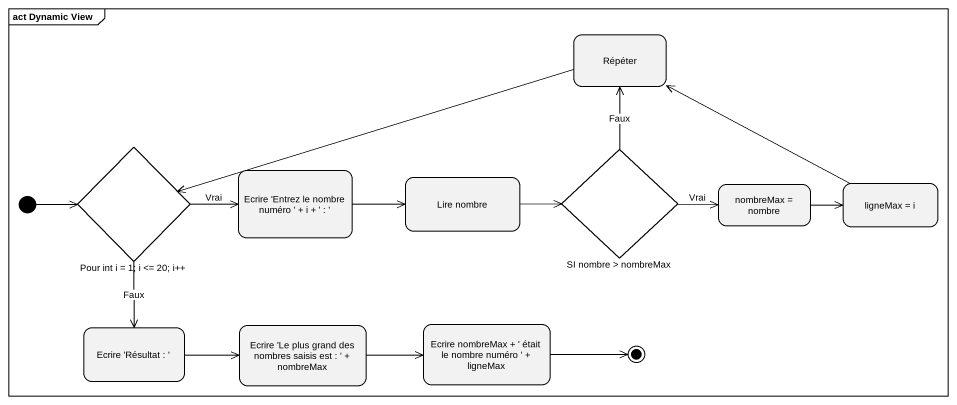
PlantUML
@startuml
mainframe act Dynamic View
hide empty description
state Répéter
state "Pour int i = 1; i <= 20; i++" as Pour_int_i_1_i_20_i <<choice>>
state "Ecrire 'Entrez le nombre numéro ' + i + ' : '" as Ecrire_Entrez_le_nombre
state "SI nombre > nombreMax" as SI_nombre_nombreMax <<choice>>
state "Lire nombre" as Lire_nombre
state "nombreMax = nombre" as nombreMax_nombre
state "ligneMax = i" as ligneMax_i
state "Ecrire 'Résultat : '" as Ecrire_Résultat
state "Ecrire 'Le plus grand des nombres saisis est : ' + nombreMax" as Ecrire_Le_plus_grand_des
state "Ecrire nombreMax + ' était le nombre numéro ' + ligneMax" as Ecrire_nombreMax_était_le
[*] -right-> Pour_int_i_1_i_20_i
Répéter -left-> Pour_int_i_1_i_20_i
Pour_int_i_1_i_20_i -right-> Ecrire_Entrez_le_nombre : Vrai
Pour_int_i_1_i_20_i --> Ecrire_Résultat : Faux
Ecrire_Entrez_le_nombre -right-> Lire_nombre
SI_nombre_nombreMax -up-> Répéter : Faux
SI_nombre_nombreMax -right-> nombreMax_nombre : Vrai
Lire_nombre -right-> SI_nombre_nombreMax
nombreMax_nombre -right-> ligneMax_i
ligneMax_i -left-> Répéter
Ecrire_Résultat -right-> Ecrire_Le_plus_grand_des
Ecrire_Le_plus_grand_des -right-> Ecrire_nombreMax_était_le
Ecrire_nombreMax_était_le -right-> [*]
@enduml
